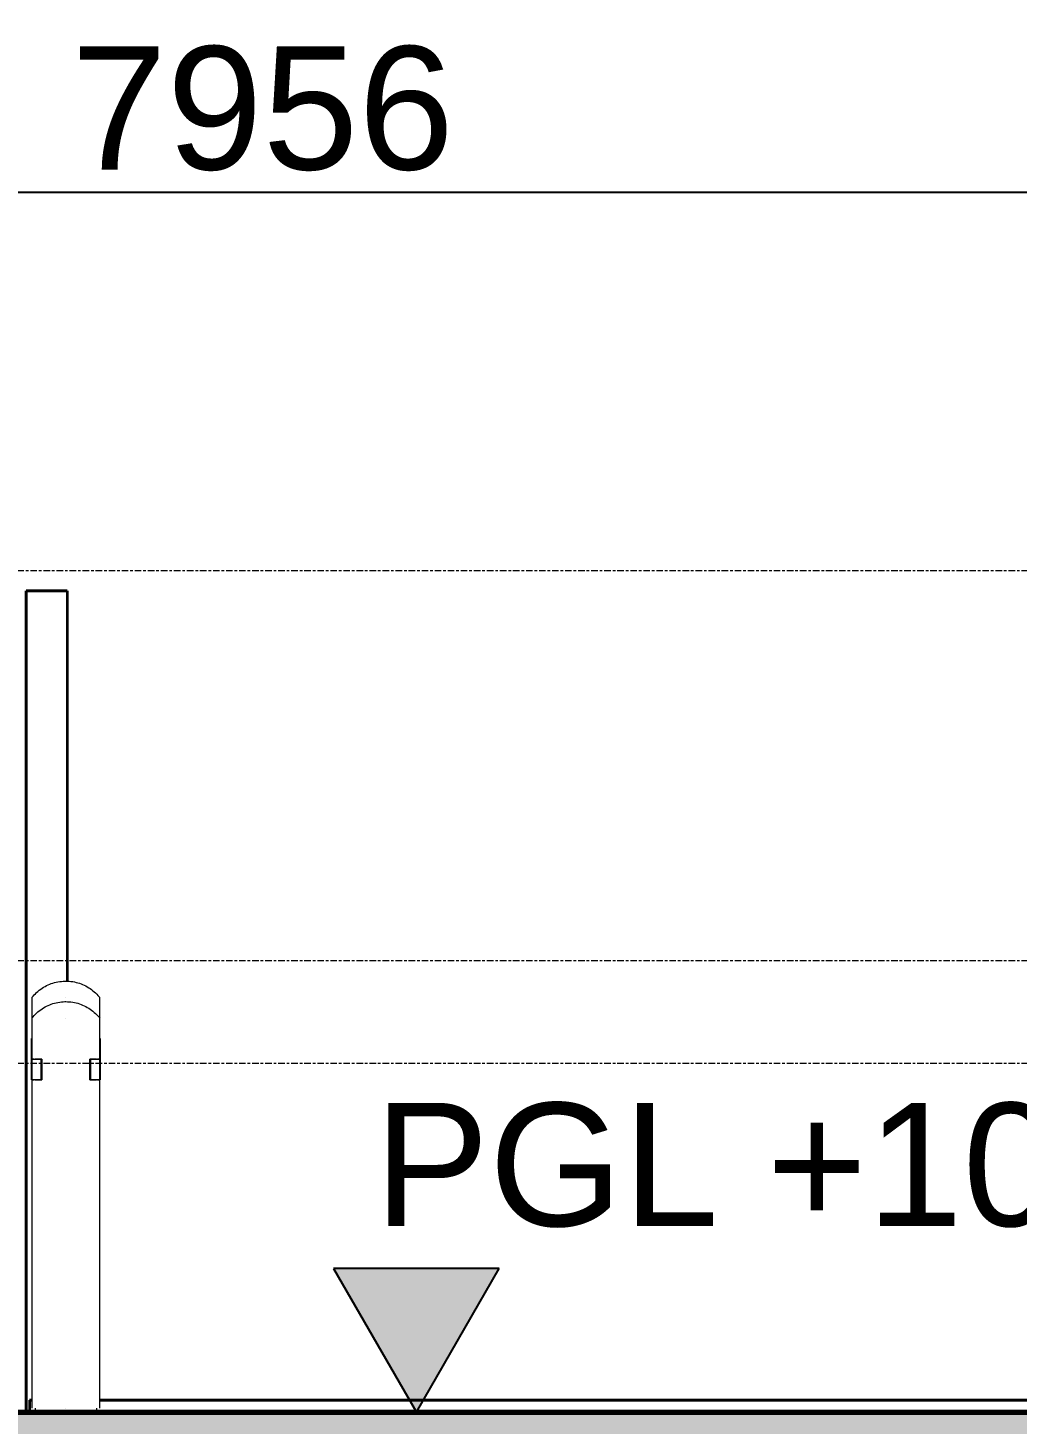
# Model space of a CAD drawing. Header units: millimetres. Extents: x -187664 to 435448, y -313239 to 299894.
# Drawn here: x 120324 to 122732, y -295025 to -291626 of the extents above; entities that cross this region are included whole.
import ezdxf

# ---------------------------------------------------------------- set-up
doc = ezdxf.new("R2010")
doc.units = ezdxf.units.MM
doc.linetypes.add('Centre', pattern=[31.75, 6.35, -4.7625, 15.875, -4.7625])
for name, color, linetype, lineweight in [('A-ANNO-DIMS', 7, 'Continuous', 9), ('A-FLOR-E', 7, 'Continuous', 35), ('A-FLOR-FNSH', 7, 'Continuous', 70), ('A-FLOR-LEVL', 7, 'Continuous', 35), ('A-FLOR-PATT', 7, 'Continuous', 70), ('A-GENM', 7, 'Continuous', 9), ('A-GLAZ-CWMG', 7, 'Continuous', 35), ('G-ANNO-SPOR', 7, 'Continuous', 9)]:
    doc.layers.add(name, color=color, linetype=linetype, lineweight=lineweight)
doc.styles.add('Arial_2', font='arial.ttf', dxfattribs={"height": 300})
doc.dimstyles.new('DPA-DIM-3_0_T-T', dxfattribs={"dimscale": 304.8, "dimtxt": 306.07782, "dimasz": 0.656168, "dimexe": 0.656168, "dimexo": 0.0625, "dimgap": 0.164042, "dimtad": 1, "dimdec": 0, "dimzin": 0, "dimdsep": 46, "dimtxsty": 'Arial_2', "dimblk1": 'OBLIQUE', "dimblk2": 'OBLIQUE', "dimsah": 1, "dimcen": 0.09, "dimdle": 0.656168, "dimclrd": 7, "dimclre": 7, "dimclrt": 7, "dimadec": 8, "dimazin": 0, "dimtfac": 1, "dimtdec": 4, "dimtix": 1, "dimtmove": 0, "dimatfit": 3, "dimfxl": 1.312336, "dimfxlon": 1, "dimtvp": 1, "dimtolj": 1, "dimtzin": 0, "dimarcsym": 2})
pattern_1 = [(50, (108217.3, -305821.75), (728.737, -63.756), [76.2, -838.2]), (355, (108217.3, -305821.75), (-140.972, 764.228), [60.96, -670.56]), (100.451, (108278, -305827.1), (587.77, 700.467), [64.76, -712.36]), (46.184, (108217.3, -305618.55), (1084.316, -168.17), [114.3, -1257.3]), (96.636, (108307.7, -305632.6), (949.61, 989.71), [97.14, -1068.54]), (351.184, (108217.3, -305618.6), (949.62, 989.7), [91.44, -1005.84]), (21, (108318.9, -305669.35), (606.458, -409.06), [76.2, -838.2]), (326, (108318.9, -305669.35), (247.208, 736.753), [60.96, -670.56]), (71.451, (108369.44, -305703.44), (853.668, 327.685), [64.76, -712.36]), (37.5, (108217.3, -305821.75), (12.3547, 338.22), [33.528, -628.904, 33.528, -647.192, -673.1]), (37.5, (108217.3, -305821.75), (12.3547, 338.22), [-1343.152, 33.528, -639.572]), (7.5, (108217.3, -305821.75), (267.279, 400.722), [33.528, -354.584, 33.528, -613.664, -256.54]), (7.5, (108217.3, -305821.75), (267.279, 400.722), [-1035.304, 33.528, -223.012]), (327.5, (107990.73, -305821.75), (542.3633, -22.9153), [33.528, -220.472, 33.528, -758.952, -1051.56]), (327.5, (107990.73, -305821.75), (542.3633, -22.9153), [-1046.48, 33.528, -1018.032]), (317.5, (107889.13, -305821.75), (592.517, 101.707), [33.528, -296.672, 33.528, -492.76, -746.76]), (317.5, (107889.13, -305821.75), (592.517, 101.707), [-856.488, 33.528, -713.232])]

# ---------------------------------------------------------------- blocks, each defined once
blk = doc.blocks.new('Rectangular Mullion - Mullion_H-Beam-V185-2120-01 ENTRANCE 1 SECTION A')
at = {"layer": 'A-GLAZ-CWMG', "color": 7}
for p, q in [((-862830.4, 103450), (-862930.4, 103450)), ((-862930.4, 103450), (-862930.4, 103450)), ((-862930.4, 103450), (-862885.4, 103450)), ((-862930.4, 103450), (-862930.4, 103050)), ((-862930.4, 103450), (-862930.4, 103050)), ((-862930.2, 103450), (-862830.2, 103450)), ((-862885.2, 103450), (-862930.2, 103450)), ((-862930.2, 103450), (-862930.2, 103450)), ((-862930.2, 101450), (-862930.2, 103450)), ((-862930.2, 103450), (-862930.2, 101450)), ((-862875.4, 103450), (-862830.4, 103450)), ((-862830.2, 103450), (-862875.2, 103450)), ((-862830.2, 103450), (-862830.2, 102499.6)), ((-862830.2, 103450), (-862830.2, 102499.6)), ((-862930.4, 103000), (-862930.4, 101900)), ((-862930.4, 103000), (-862930.4, 101900)), ((-862930.4, 101850), (-862930.4, 101450)), ((-862930.4, 101850), (-862930.4, 101450))]:
    blk.add_line(p, q, dxfattribs=at)
blk = doc.blocks.new('BOLLARD - BOLLARD-V366-2120-01 ENTRANCE 1 SECTION A')
at = {"layer": 'A-GENM', "color": 7}
for p, q in [((-862916.1, 102410), (-862916.1, 101460)), ((-862833.6, 102410), (-862833.6, 102410)), ((-862833.6, 102410), (-862833.6, 102410)), ((-862751.1, 101460), (-862751.1, 102410)), ((-862918.1, 102310), (-862918.1, 102260)), ((-862916.7, 102310), (-862893.4, 102310)), ((-862910.5, 102310), (-862916.1, 102310)), ((-862892, 102310), (-862908.4, 102310)), ((-862893.4, 102310), (-862892, 102310)), ((-862893.4, 102260), (-862893.4, 102310)), ((-862892, 102310), (-862892, 102260)), ((-862775.3, 102310), (-862773.9, 102310)), ((-862758.9, 102310), (-862775.3, 102310)), ((-862775.3, 102260), (-862775.3, 102310)), ((-862773.9, 102310), (-862750.5, 102310)), ((-862773.9, 102310), (-862773.9, 102260)), ((-862751.1, 102310), (-862756.8, 102310)), ((-862749.1, 102260), (-862749.1, 102310)), ((-862893.4, 102260), (-862916.7, 102260)), ((-862916.1, 102260), (-862910.5, 102260)), ((-862908.4, 102260), (-862892, 102260)), ((-862892, 102260), (-862893.4, 102260)), ((-862775.3, 102260), (-862758.9, 102260)), ((-862773.9, 102260), (-862775.3, 102260)), ((-862750.5, 102260), (-862773.9, 102260)), ((-862756.8, 102260), (-862751.1, 102260)), ((-862908.6, 101460), (-862908.6, 101450)), ((-862833.6, 101460), (-862833.6, 101460)), ((-862833.6, 101460), (-862833.6, 101460)), ((-862833.6, 101460), (-862833.6, 101460)), ((-862833.6, 101460), (-862833.6, 101460)), ((-862758.6, 101450), (-862758.6, 101460))]:
    blk.add_line(p, q, dxfattribs=at)
at = {"layer": 'A-GENM', "color": 7, "flags": 128}
for points in [[(-862916.1, 102410), (-862913.5, 102413.2), (-862910.7, 102416.4), (-862907.8, 102419.4), (-862904.7, 102422.3), (-862901.6, 102425.1), (-862898.3, 102427.7), (-862894.9, 102430.3), (-862891.5, 102432.6), (-862887.9, 102434.9), (-862884.3, 102437), (-862880.6, 102438.9), (-862876.8, 102440.7), (-862872.9, 102442.4), (-862869, 102443.9), (-862865, 102445.2), (-862860.9, 102446.4), (-862856.9, 102447.4), (-862852.8, 102448.2), (-862848.6, 102448.9), (-862844.4, 102449.4), (-862840.2, 102449.8), (-862836, 102450), (-862833.6, 102450)], [(-862833.6, 102450), (-862829.4, 102449.9), (-862825.2, 102449.7), (-862821.1, 102449.2), (-862816.9, 102448.7), (-862812.8, 102447.9), (-862808.7, 102447), (-862804.6, 102445.9), (-862800.6, 102444.7), (-862796.6, 102443.3), (-862792.7, 102441.7), (-862788.9, 102440), (-862785.1, 102438.1), (-862781.4, 102436.1), (-862777.8, 102433.9), (-862774.3, 102431.6), (-862770.9, 102429.2), (-862767.6, 102426.6), (-862764.4, 102423.9), (-862761.3, 102421.1), (-862758.3, 102418.1), (-862755.4, 102415.1), (-862752.7, 102411.9), (-862751.1, 102410)]]:
    blk.add_lwpolyline(points, dxfattribs=at)
blk = doc.blocks.new('BOLLARD - BOLLARD-V367-2120-01 ENTRANCE 1 SECTION A')
at = {"layer": 'A-GENM', "color": 7}
for p, q in [((-862916.1, 102460), (-862916.1, 102410)), ((-862833.6, 102460), (-862833.6, 102460)), ((-862833.6, 102460), (-862833.6, 102460)), ((-862751.1, 102410), (-862751.1, 102460)), ((-862918.1, 102360), (-862918.1, 102310)), ((-862916.7, 102360), (-862916.7, 102360)), ((-862750.8, 102360), (-862750.5, 102360)), ((-862749.1, 102310), (-862749.1, 102360)), ((-862916.7, 102310), (-862916.7, 102310)), ((-862750.5, 102310), (-862750.5, 102310))]:
    blk.add_line(p, q, dxfattribs=at)
at = {"layer": 'A-GENM', "color": 7, "flags": 128}
for points in [[(-862916.1, 102460), (-862913.5, 102463.2), (-862910.7, 102466.4), (-862907.8, 102469.4), (-862904.7, 102472.3), (-862901.6, 102475.1), (-862898.3, 102477.7), (-862894.9, 102480.3), (-862891.5, 102482.6), (-862887.9, 102484.9), (-862884.3, 102487), (-862880.6, 102488.9), (-862876.8, 102490.7), (-862872.9, 102492.4), (-862869, 102493.9), (-862865, 102495.2), (-862860.9, 102496.4), (-862856.9, 102497.4), (-862852.8, 102498.2), (-862848.6, 102498.9), (-862844.4, 102499.4), (-862840.2, 102499.8), (-862836, 102500), (-862833.6, 102500)], [(-862833.6, 102500), (-862829.4, 102499.9), (-862825.2, 102499.7), (-862821.1, 102499.2), (-862816.9, 102498.7), (-862812.8, 102497.9), (-862808.7, 102497), (-862804.6, 102495.9), (-862800.6, 102494.7), (-862796.6, 102493.3), (-862792.7, 102491.7), (-862788.9, 102490), (-862785.1, 102488.1), (-862781.4, 102486.1), (-862777.8, 102483.9), (-862774.3, 102481.6), (-862770.9, 102479.2), (-862767.6, 102476.6), (-862764.4, 102473.9), (-862761.3, 102471.1), (-862758.3, 102468.1), (-862755.4, 102465.1), (-862752.7, 102461.9), (-862751.1, 102460)]]:
    blk.add_lwpolyline(points, dxfattribs=at)
blk = doc.blocks.new('BOLLARD - BOLLARD-V368-2120-01 ENTRANCE 1 SECTION A')
at = {"layer": 'A-GENM', "color": 7}
for p, q in [((-862833.6, 102460), (-862833.6, 102460)), ((-862833.6, 102460), (-862833.6, 102460)), ((-862916.7, 102360), (-862916.7, 102360)), ((-862750.5, 102360), (-862750.5, 102360)), ((-862916.7, 102310), (-862916.7, 102310)), ((-862750.5, 102310), (-862750.5, 102310))]:
    blk.add_line(p, q, dxfattribs=at)
at = {"layer": 'A-GENM', "color": 7, "flags": 128}
for points in [[(-862916.1, 102460), (-862913.5, 102463.2), (-862910.7, 102466.4), (-862907.8, 102469.4), (-862904.7, 102472.3), (-862901.6, 102475.1), (-862898.3, 102477.7), (-862894.9, 102480.3), (-862891.5, 102482.6), (-862887.9, 102484.9), (-862884.3, 102487), (-862880.6, 102488.9), (-862876.8, 102490.7), (-862872.9, 102492.4), (-862869, 102493.9), (-862865, 102495.2), (-862860.9, 102496.4), (-862856.9, 102497.4), (-862852.8, 102498.2), (-862848.6, 102498.9), (-862844.4, 102499.4), (-862840.2, 102499.8), (-862836, 102500), (-862833.6, 102500)], [(-862833.6, 102500), (-862829.4, 102499.9), (-862825.2, 102499.7), (-862821.1, 102499.2), (-862816.9, 102498.7), (-862812.8, 102497.9), (-862808.7, 102497)], [(-862807.6, 102496.7), (-862804.6, 102495.9), (-862800.6, 102494.7), (-862796.6, 102493.3), (-862792.7, 102491.7), (-862788.9, 102490), (-862785.1, 102488.1), (-862781.4, 102486.1), (-862777.8, 102483.9), (-862774.3, 102481.6), (-862770.9, 102479.2), (-862767.6, 102476.6), (-862764.4, 102473.9), (-862761.3, 102471.1), (-862758.3, 102468.1), (-862755.4, 102465.1), (-862752.7, 102461.9), (-862751.1, 102460)]]:
    blk.add_lwpolyline(points, dxfattribs=at)
blk = doc.blocks.new('BOLLARD - BOLLARD-V369-2120-01 ENTRANCE 1 SECTION A')
at = {"layer": 'A-GENM', "color": 7}
for p, q in [((-862916.7, 102310), (-862916.7, 102310)), ((-862750.5, 102310), (-862750.5, 102310)), ((-862916.7, 102260), (-862916.7, 102260)), ((-862750.5, 102260), (-862750.5, 102260)), ((-862909, 101460), (-862909, 101460)), ((-862758.3, 101460), (-862758.3, 101460))]:
    blk.add_line(p, q, dxfattribs=at)
blk = doc.blocks.new('_Oblique')
at = {"color": 7, "linetype": 'ByBlock', "lineweight": -2}
blk.add_line((-0.5, -0.5), (0.5, 0.5), dxfattribs=at)
blk = doc.blocks.new('*D3766')
at = {"layer": 'A-ANNO-DIMS', "color": 7, "lineweight": -2, "transparency": 16777216}
for p, q in [((124873.4, -291645.4), (124873.4, -292226.3)), ((116917.9, -292059.9), (116917.9, -291826.3)), ((116717.9, -292026.3), (125073.4, -292026.3))]:
    blk.add_line(p, q, dxfattribs=at)
at = {"layer": 'A-ANNO-DIMS', "color": 7, "lineweight": -2, "transparency": 16777216, "xscale": 200, "yscale": 200, "zscale": 200, "rotation": 180}
blk.add_blockref('_Oblique', (116917.9, -292026.3), dxfattribs=at)
at = {"layer": 'A-ANNO-DIMS', "color": 7, "lineweight": -2, "transparency": 16777216, "xscale": 200, "yscale": 200, "zscale": 200}
blk.add_blockref('_Oblique', (124873.4, -292026.3), dxfattribs=at)
at = {"layer": 'A-ANNO-DIMS', "color": 7, "transparency": 16777216, "insert": (120895.6, -291823.1), "char_height": 300, "width": 1107.531, "attachment_point": 5, "style": 'Arial_2'}
blk.add_mtext('\\A1;7956', dxfattribs=at)
blk = doc.blocks.new('Spot Elevations - Section Scale 100-10802364-2120-01 ENTRANCE 1 SECTION A')
at = {"layer": 'G-ANNO-SPOR'}
blk.add_hatch(color=7, dxfattribs=at).paths.add_polyline_path([(-898912.6, 101800), (-899114.1, 101450.9), (-899315.7, 101800)])
at = {"layer": 'G-ANNO-SPOR', "color": 7, "lineweight": 25}
for p, q in [((-898912.6, 101800), (-899315.7, 101800)), ((-899315.7, 101800), (-899114.1, 101450.9)), ((-899114.1, 101450.9), (-898912.6, 101800))]:
    blk.add_line(p, q, dxfattribs=at)

msp = doc.modelspace()

# ---------------------------------------------------------------- hatches: boundary and pattern name
at = {"layer": 'A-FLOR-PATT', "lineweight": 9}
h = msp.add_hatch(dxfattribs=at)
h.set_pattern_fill('FP_1', style=0, pattern_type=2)
h.set_pattern_definition(pattern_1)
h.paths.add_polyline_path([(88643.88, -295146.753), (88643.88, -294996.753), (83823.555, -294996.753), (83823.555, -295146.753), (88534.783, -295146.753)])
h.paths.add_polyline_path([(132984.066, -295096.753), (134107.049, -295096.753), (134107.049, -294996.753), (132919.066, -294996.753), (132919.066, -295016.753), (132896.566, -295016.753), (132896.566, -295021.753), (132984.066, -295021.753), (132984.066, -295046.116)])
h.paths.add_polyline_path([(132689.066, -295096.753), (132689.066, -295021.753), (132776.566, -295021.753), (132776.566, -295016.753), (132754.066, -295016.753), (132754.066, -294996.753), (116617.88, -294996.753), (116617.88, -295053.542), (116692.516, -295096.753), (132602.278, -295096.753)])
h = msp.add_hatch(dxfattribs=at)
h.set_pattern_fill('FP_1', style=0, pattern_type=2)
h.set_pattern_definition(pattern_1)
h.paths.add_polyline_path([(88643.88, -295146.753), (88643.88, -294996.753), (83823.555, -294996.753), (83823.555, -295146.753), (88534.783, -295146.753)])
h.paths.add_polyline_path([(132984.066, -295096.753), (134107.049, -295096.753), (134107.049, -294996.753), (132919.066, -294996.753), (132919.066, -295016.753), (132896.566, -295016.753), (132896.566, -295021.753), (132984.066, -295021.753), (132984.066, -295046.116)])
h.paths.add_polyline_path([(132689.066, -295096.753), (132689.066, -295021.753), (132776.566, -295021.753), (132776.566, -295016.753), (132754.066, -295016.753), (132754.066, -294996.753), (116617.88, -294996.753), (116617.88, -295053.542), (116692.516, -295096.753), (132602.278, -295096.753)])

# ---------------------------------------------------------------- linework, layer by layer
at = {"layer": 'A-FLOR-E', "color": 7}
for p, q in [((120328.277, -294966.753), (120334.179, -294966.753)), ((120328.277, -294966.753), (120328.277, -294996.753)), ((120334.179, -294966.753), (120328.277, -294966.753)), ((120328.277, -294966.753), (120334.179, -294966.753)), ((120328.277, -294966.753), (120328.277, -294996.753)), ((120328.277, -294966.753), (120328.277, -294996.753)), ((124584.946, -294966.753), (120499.112, -294966.753)), ((120499.112, -294966.753), (124584.946, -294966.753)), ((124584.946, -294966.753), (120499.112, -294966.753)), ((120499.112, -294966.753), (124584.946, -294966.753)), ((120752.237, -294996.753), (124567.88, -294996.753))]:
    msp.add_line(p, q, dxfattribs=at)
at = {"layer": 'A-FLOR-FNSH', "color": 7}
msp.add_line((134107.049, -294996.753), (116617.88, -294996.753), dxfattribs=at)
at = {"layer": 'A-FLOR-LEVL', "color": 7, "linetype": 'Centre', "lineweight": 9}
for p, q in [((80346.074, -292946.753), (141931.854, -292946.753)), ((80346.074, -293896.753), (142186.112, -293896.753)), ((80346.074, -294146.753), (142923.791, -294146.753)), ((80346.074, -294996.753), (144086.793, -294996.753))]:
    msp.add_line(p, q, dxfattribs=at)
at = {"layer": 'G-ANNO-SPOR', "color": 7}
msp.add_line((121270.22, -294996.753), (121270.22, -294996.753), dxfattribs=at)
msp.add_line((121270.22, -294996.753), (121270.22, -294996.753), dxfattribs=at)

# ---------------------------------------------------------------- block references
at = {"layer": 'A-GENM', "color": 7}
for name in ['BOLLARD - BOLLARD-V367-2120-01 ENTRANCE 1 SECTION A', 'BOLLARD - BOLLARD-V368-2120-01 ENTRANCE 1 SECTION A', 'BOLLARD - BOLLARD-V368-2120-01 ENTRANCE 1 SECTION A', 'BOLLARD - BOLLARD-V368-2120-01 ENTRANCE 1 SECTION A', 'BOLLARD - BOLLARD-V368-2120-01 ENTRANCE 1 SECTION A', 'BOLLARD - BOLLARD-V368-2120-01 ENTRANCE 1 SECTION A', 'BOLLARD - BOLLARD-V366-2120-01 ENTRANCE 1 SECTION A', 'BOLLARD - BOLLARD-V369-2120-01 ENTRANCE 1 SECTION A']:
    msp.add_blockref(name, (983250.254, -396446.753), dxfattribs=at)
at = {"layer": 'A-GLAZ-CWMG', "color": 7}
msp.add_blockref('Rectangular Mullion - Mullion_H-Beam-V185-2120-01 ENTRANCE 1 SECTION A', (983250.254, -396446.753), dxfattribs=at)
at = {"layer": 'G-ANNO-SPOR', "color": 7, "lineweight": 25}
msp.add_blockref('Spot Elevations - Section Scale 100-10802364-2120-01 ENTRANCE 1 SECTION A', (1020384.33, -396446.753), dxfattribs=at)

# ---------------------------------------------------------------- texts
at = {"layer": 'G-ANNO-SPOR', "color": 7, "insert": (121167.457, -294243.157), "char_height": 300, "width": 3246.62958, "attachment_point": 1, "line_spacing_factor": 0.941778, "style": 'Arial_2', "bg_fill": 3, "box_fill_scale": 1.25, "bg_fill_color": 256, "bg_fill_true_color": 13158600, "bg_fill_transparency": 0}
msp.add_mtext('PGL +101.450', dxfattribs=at)

# ---------------------------------------------------------------- dimensions: what is measured, and where the dimension line sits
at = {"layer": 'A-ANNO-DIMS', "color": 7}
dim = msp.add_linear_dim(base=(124873.409, -292026.308), p1=(116917.88, -292078.954), p2=(124873.409, -291626.308), dimstyle='DPA-DIM-3_0_T-T', override={"dimpost": '<>', "dimclrd": 7, "dimclre": 7, "dimclrt": 7, "dimfxl": 7968.395538}, dxfattribs=at)
dim.commit()
dim.dimension.update_dxf_attribs({"geometry": '*D3766', "text_midpoint": (120895.644, -291823.136)})

doc.saveas('drawing.dxf')
